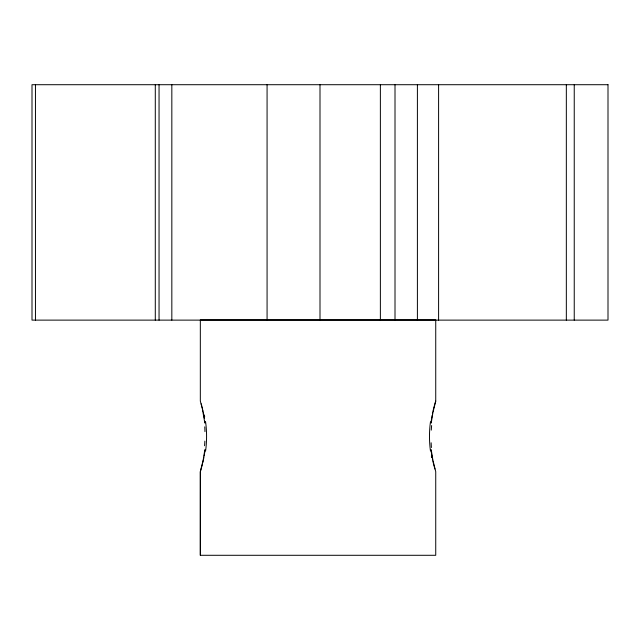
<?xml version="1.0" encoding="UTF-8"?>
<svg xmlns="http://www.w3.org/2000/svg" width="640" height="640" viewBox="0 0 640 640"><rect width="100%" height="100%" fill="white"/><g stroke="black" fill="none" stroke-linecap="round" stroke-linejoin="round"><path stroke-width="0.96" d="M431.248 449.856L432.856 459.96L435.736 471.712L435.736 555.288L200.328 555.288L200.328 471.712L203.2 459.96L204.816 449.856M431.248 422.944L432.856 412.84L435.736 401.096L435.736 319.88L200.328 319.88L200.328 401.096L203.104 411.432M205.064 449.968L204.64 453.096M431 422.832L431.424 419.712M204.16 456.056L204.4 454.6M431.656 418.208L432.16 415.344M203.904 457.464L202.832 462.56M432.416 413.984L432.688 412.68M432.952 411.432L433.488 409.12M202.568 463.688L200.344 471.672L200.328 555.288M433.752 408.056L434.696 404.504M434.896 403.8L435.736 401.088M434.896 469.008L433.752 464.744M201.16 403.8L201.816 406.144M202.056 407.064L202.568 409.12M433.488 463.688L432.952 461.368M202.432 409.264L204.816 422.944M432.416 458.816L432.688 460.12M203.376 412.68L204.4 418.208M432.16 457.464L431.656 454.6M431.424 453.096L431 449.968M204.856 421.248L205.064 422.832M574.24 84.712L574.24 320.12M566.336 84.712L566.336 320.12M438.6 84.712L438.6 320.12M417.4 84.712L417.4 320.12M395.008 84.712L395.008 320.12M380.376 84.712L380.376 320.12M320 84.712L320 320.12M267.072 84.712L267.072 320.12M171.832 84.712L171.832 320.12M159.048 84.712L159.048 320.12M155.288 84.712L155.288 320.12M35.456 84.712L35.456 320.12M430.488 451.04A34.12 10.368 90 0 1 430.488 421.768M431.424 447.536A34.064 8.744 -89.3 0 1 431.144 442.776M431.28 430.128A34.064 8.744 -89.3 0 1 431.632 425.544M431.368 456.072A34.216 0.432 75.6 0 1 431.776 457.704M205.568 421.768A34.12 10.368 -90 0 1 205.568 451.04M204.752 426.848A34.064 8.744 -89.3 0 1 204.96 431.624M204.864 441.128A34.064 8.744 -89.3 0 1 204.56 445.744M204.696 416.728A34.216 0.432 75.6 0 1 204.288 415.096M608 84.712L32 84.712L32 320.12L608 320.12L608 84.712"/></g></svg>
